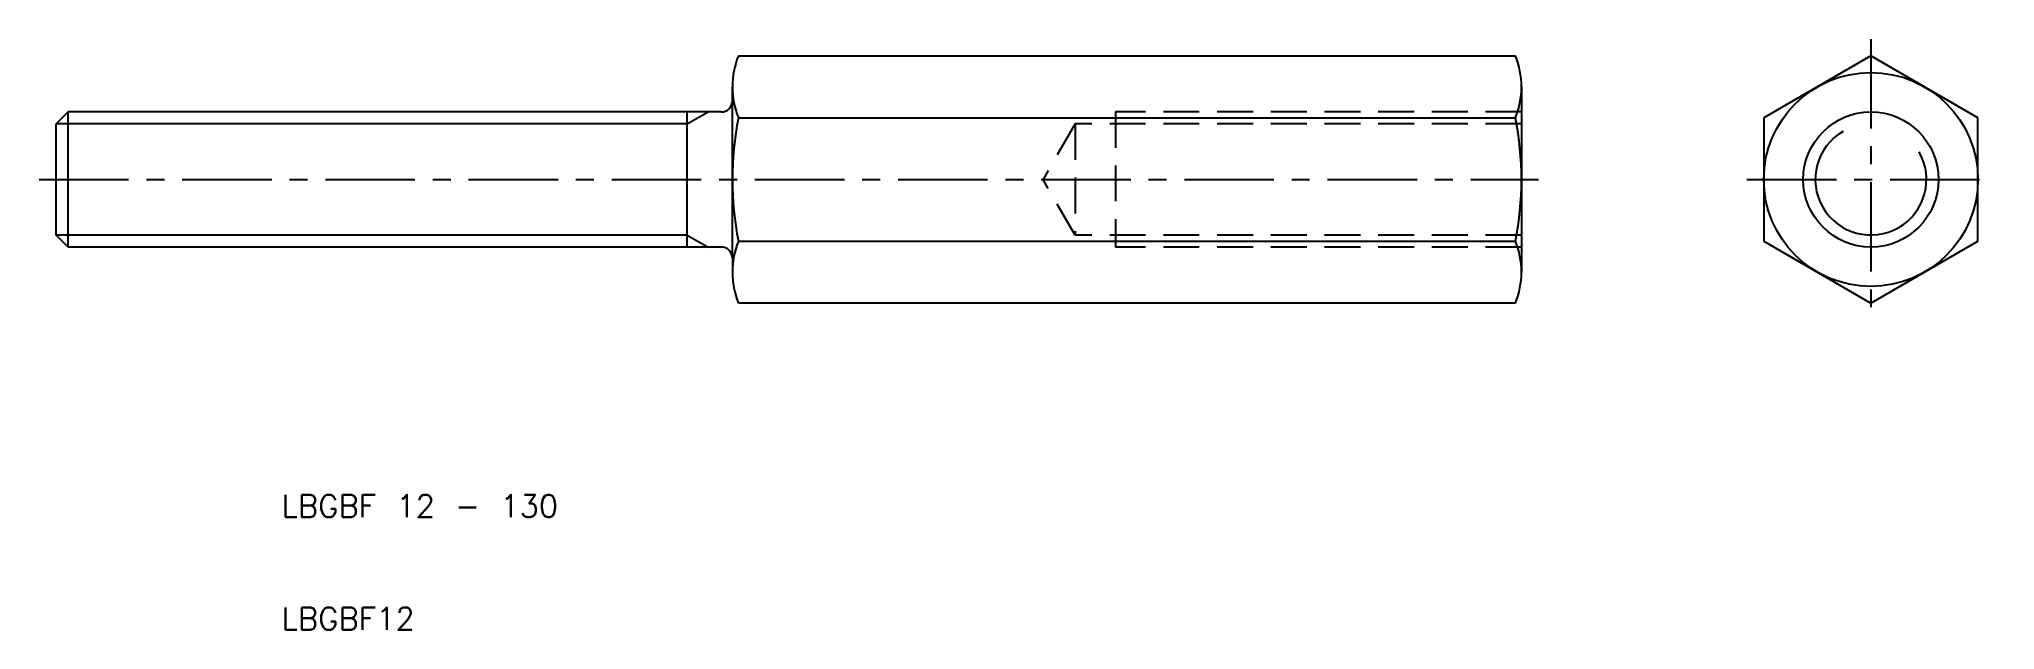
# Model space of a CAD drawing. Extents: x -12 to 162, y 10 to 62.
import ezdxf

# ---------------------------------------------------------------- set-up
doc = ezdxf.new("R2010")
doc.units = 0
doc.header["$LTSCALE"] = 0.25
doc.linetypes.add('CENTER', pattern=[50.8, 31.75, -6.35, 6.35, -6.35])
doc.linetypes.add('DASHED', pattern=[19.05, 12.7, -6.35])
doc.layers.get('0').update_dxf_attribs({"linetype": 'CONTINUOUS'})
doc.layers.add('CENTER', color=1, linetype='CENTER')
doc.styles.get("Standard").update_dxf_attribs({"font": 'txt.shx', "bigfont": 'extfont.shx'})

msp = doc.modelspace()

# ---------------------------------------------------------------- linework, layer by layer
for p, q in [((50.53, 60.97), (119.47, 60.97)), ((151, 60.97), (141.5, 55.48)), ((160.5, 55.48), (151, 60.97)), ((50, 57), (50, 58.23)), ((120, 58.23), (120, 41.77)), ((-8.93, 56), (-10, 54.93)), ((-8.93, 44), (-8.93, 56)), ((49, 56), (-8.93, 56)), ((46, 44), (46, 56)), ((50, 43), (50, 57)), ((-10, 45.07), (-10, 54.93)), ((50.53, 55.48), (119.47, 55.48)), ((141.5, 55.48), (141.5, 44.52)), ((160.5, 44.52), (160.5, 55.48)), ((-8.93, 44), (-10, 45.07)), ((49, 44), (-8.93, 44)), ((50.53, 44.52), (119.47, 44.52)), ((141.5, 44.52), (151, 39.03)), ((151, 39.03), (160.5, 44.52)), ((50, 43), (50, 41.77)), ((119.47, 39.03), (50.53, 39.03))]:
    msp.add_line(p, q)
at = {"color": 3}
for p, q in [((46, 54.93), (47.86, 56)), ((46, 54.93), (-10, 54.93)), ((46, 45.07), (-10, 45.07)), ((46, 45.07), (47.86, 44))]:
    msp.add_line(p, q, dxfattribs=at)
at = {"color": 3, "linetype": 'DASHED'}
for p, q in [((84, 56), (84, 44)), ((120, 56), (84, 56)), ((80.4, 54.93), (77.56, 50)), ((120, 54.93), (80.4, 54.93)), ((80.4, 54.93), (80.4, 45.07)), ((80.4, 45.07), (77.56, 50)), ((120, 45.07), (80.4, 45.07)), ((120, 44), (84, 44))]:
    msp.add_line(p, q, dxfattribs=at)
for radius in [9.5, 6]:
    msp.add_circle((151, 50), radius)
for centre, radius, start, end in [((57.32, 58.23), 7.32, 158.0126, 180), ((112.68, 58.23), 7.32, 0, 21.9874), ((57.32, 58.23), 7.32, 180, 201.9874), ((112.68, 58.23), 7.32, 338.0126, 0), ((49, 57), 1, 270, 0), ((78.5, 50), 28.5, 168.9042, 191.0958), ((91.5, 50), 28.5, 348.9042, 11.0958), ((49, 43), 1, 0, 90), ((57.32, 41.77), 7.32, 158.0126, 180), ((112.68, 41.77), 7.32, 0, 21.9874), ((57.32, 41.77), 7.32, 180, 201.9874), ((112.68, 41.77), 7.32, 338.0126, 0)]:
    msp.add_arc(centre, radius, start, end)
at = {"color": 3}
msp.add_arc((151, 50), 4.93, 120, 30, dxfattribs=at)
at = {"layer": 'CENTER', "color": 1, "linetype": 'CENTER'}
for p, q in [((151, 62.47), (151, 37.53)), ((-11.5, 50), (121.5, 50)), ((140, 50), (162, 50))]:
    msp.add_line(p, q, dxfattribs=at)

# ---------------------------------------------------------------- texts
for s, p in [('LBGBF 12 - 130', (10, 20)), ('LBGBF12', (10, 10))]:
    msp.add_text(s, height=2).set_placement(p)

doc.saveas('drawing.dxf')
